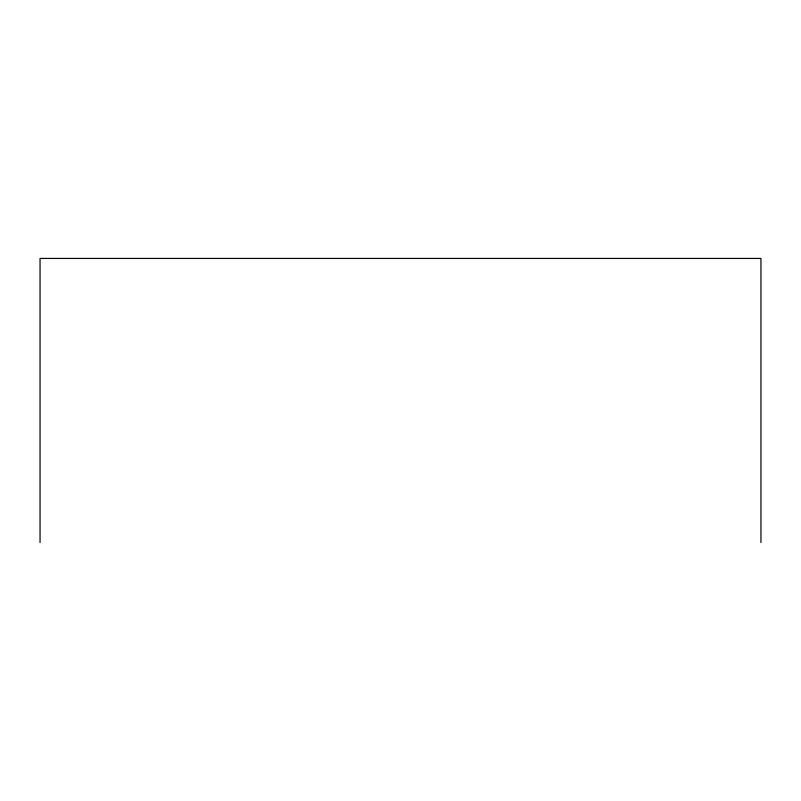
<?xml version="1.0" encoding="UTF-8"?>
<svg xmlns="http://www.w3.org/2000/svg" width="801" height="801" viewBox="0 0 801 801"><rect width="100%" height="100%" fill="white"/><g stroke="black" fill="none" stroke-linecap="round" stroke-linejoin="round"><path stroke-width="1.2" d="M760.95 542.567L760.95 258.433L40.05 258.433L40.05 542.567"/></g></svg>
